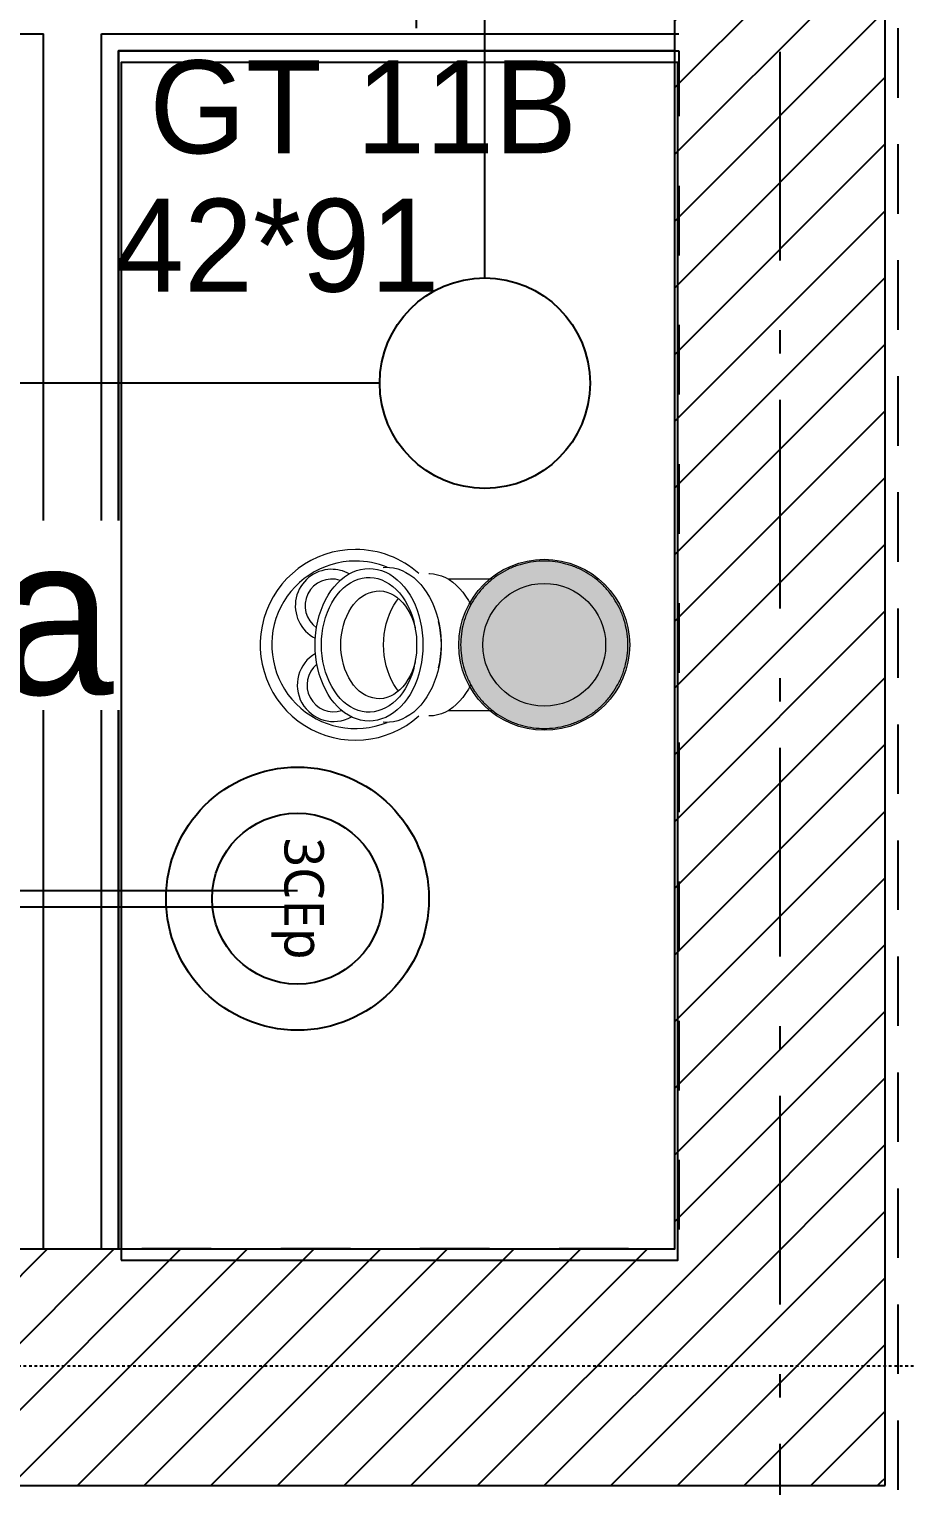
# Model space of a CAD drawing. Header units: centimetres. Extents: x 2191 to 12545, y -680 to 18662.
# Drawn here: x 9745.4 to 9812, y 4282.3 to 4393 of the extents above; entities that cross this region are included whole.
import ezdxf

# ---------------------------------------------------------------- set-up
doc = ezdxf.new("R2010")
doc.units = ezdxf.units.CM
for name, pattern in [('ISO-03', [1.5, 0.6, -0.9]), ('Style de ligne -1', [0.41664, 0.20828, -0.20836]), ('Style de ligne -11', [0.347222, 0.20828, -0.138942]), ('Style de ligne -6', [1.04164, 0.625, -0.20828, 0.06943, -0.13893]), ('VW-01', [0.41656, 0.20828, -0.20828])]:
    doc.linetypes.add(name, pattern=pattern)
for name, color, linetype in [('B Aménagement intérieur', 252, 'Continuous'), ('B GÈnÈral_Hatch', 252, 'Continuous'), ('B Général', 252, 'Continuous'), ('C ANNOTATIONS-axes horizontaux', 252, 'Style de ligne -1'), ('C ANNOTATIONS-niveaux', 252, 'Continuous'), ('C ANNOTATIONS-prestations', 252, 'Continuous'), ('C ANNOTATIONS-textes-numérotation gaine', 252, 'ISO-03'), ('F REMPLISSAGE-vert clair', 252, 'Continuous'), ('F REMPLISSAGE-vert foncé', 252, 'Continuous'), ('prlm-CHAUFF', 4, 'Continuous'), ('prlm-EAU-CHU', 42, 'Continuous'), ('prlm-EAU-EUEV', 25, 'Continuous'), ('prlm-GT', 242, 'Continuous'), ('prlm-VMC', 93, 'Continuous')]:
    doc.layers.add(name, color=color, linetype=linetype)
doc.layers.add('prlm-ELEC-CFO', color=1, linetype='Continuous', lineweight=25)
doc.styles.add('Eurostile', font='Eurosti.TTF')
doc.styles.add('prlm-chauff', font='trebucbi.ttf', dxfattribs={"height": 18})
doc.styles.add('prlm-elec-cfo', font='comic.ttf', dxfattribs={"height": 12})
pattern_1 = [(45, (0, 0), (2.4253472, -2.6458333), [])]

# ---------------------------------------------------------------- blocks, each defined once
blk = doc.blocks.new('A 70.Groupe-10-1')
at = {"layer": 'B Général', "linetype": 'Style de ligne -11', "ltscale": 25.4}
blk.add_line((2145.67, -1173.93), (2145.67, 946.07), dxfattribs=at)
blk = doc.blocks.new('B 70.VMC')
at = {"layer": 'B Général', "linetype": 'Style de ligne -1', "ltscale": 25.4}
blk.add_line((0, 10.77), (0, 17), dxfattribs=at)
at = {"layer": 'B Général', "linetype": 'Continuous', "flags": 128}
blk.add_lwpolyline([(0, 10.77), (-8.34, -6.52), (8.34, -6.52)], close=True, dxfattribs=at)
at = {"layer": 'C ANNOTATIONS-prestations', "insert": (-7.15, -7.39), "char_height": 4.706, "attachment_point": 1, "line_spacing_factor": 0.894142, "style": 'Eurostile'}
blk.add_mtext('VMC', dxfattribs=at)
blk = doc.blocks.new('B 70.T2 S105 (2D)')
at = {"layer": 'B Général', "linetype": 'Continuous'}
for p, q in [((324.41, -291.51), (324.41, -200.44)), ((324.41, -200.44), (367.05, -200.44))]:
    blk.add_line(p, q, dxfattribs=at)
at = {"layer": 'F REMPLISSAGE-vert clair'}
for p, q in [((278.41, -199.14), (318.71, -199.14)), ((318.71, -291.51), (318.71, -199.14)), ((323.11, -291.51), (323.11, -199.14)), ((323.11, -199.14), (367.05, -199.14))]:
    blk.add_line(p, q, dxfattribs=at)
at = {"layer": 'F REMPLISSAGE-vert foncé'}
for p, q in [((278.41, -199.14), (318.71, -199.14)), ((318.71, -291.51), (318.71, -199.14)), ((323.11, -291.51), (323.11, -199.14)), ((323.11, -199.14), (367.05, -199.14))]:
    blk.add_line(p, q, dxfattribs=at)
at = {"layer": 'F REMPLISSAGE-vert foncé', "linetype": 'Continuous'}
for p, q in [((324.41, -291.51), (324.41, -200.44)), ((324.41, -200.44), (367.05, -200.44))]:
    blk.add_line(p, q, dxfattribs=at)
at = {"layer": 'B Général', "rotation": 180}
blk.add_blockref('B 70.VMC', (347.05, -182.67), dxfattribs=at)
blk = doc.blocks.new('B 70.Groupe-29-1')
at = {"layer": 'C ANNOTATIONS-textes-numérotation gaine', "linetype": 'VW-01', "ltscale": 25.4, "flags": 128}
blk.add_lwpolyline([(9752.16, 4391.4), (9794.8, 4391.4), (9794.8, 4300.33), (9752.16, 4300.33)], close=True, dxfattribs=at)
at = {"layer": 'C ANNOTATIONS-textes-numérotation gaine', "insert": (9751.89, 4390.67), "char_height": 7.059, "width": 42.9111, "attachment_point": 1, "line_spacing_factor": 0.894142, "style": 'Eurostile'}
blk.add_mtext(' GT 11B\\P42*91', dxfattribs=at)
blk = doc.blocks.new('B 70.Groupe-32-1')
at = {"layer": 'B Général', "linetype": 'Style de ligne -11', "ltscale": 25.4}
blk.add_line((2145.67, -1173.93), (2145.67, 946.07), dxfattribs=at)
blk = doc.blocks.new('xi.3cep130-200')
at = {"layer": 'prlm-CHAUFF', "color": 0}
for radius in [10, 6.5]:
    blk.add_circle((0, 0), radius, dxfattribs=at)
at = {"layer": 'prlm-CHAUFF', "color": 0, "insert": (0, 0), "char_height": 3, "width": 9.7815, "attachment_point": 5, "style": 'prlm-chauff'}
blk.add_mtext('\\pxqc;3CEp', dxfattribs=at)
blk = doc.blocks.new('xi.chu')
at = {"layer": 'prlm-EAU-EUEV', "linetype": 'ByBlock', "lineweight": 5}
blk.add_hatch(color=0, dxfattribs=at).paths.add_polyline_path([(6.5, 0, 1), (-6.5, 0, 1)])
at = {"layer": 'prlm-EAU-EUEV', "color": 0, "linetype": 'ByBlock', "lineweight": 5}
blk.add_circle((0, 0), 6.5, dxfattribs=at)
blk = doc.blocks.new('xi.btuni1')
at = {"layer": 'prlm-EAU-CHU', "color": 0, "linetype": 'Continuous', "lineweight": 15}
for p, q in [((7.31, 5), (3.93, 5)), ((3.93, -5), (7.31, -5))]:
    blk.add_line(p, q, dxfattribs=at)
at = {"layer": 'prlm-EAU-CHU', "color": 0, "linetype": 'Continuous', "lineweight": 15, "flags": 128}
for points in [[(12.25, -5.89), (12.1, -5.9), (11.78, -5.89), (11.46, -5.85), (11.14, -5.77), (10.82, -5.65), (10.52, -5.5), (10.22, -5.32), (9.93, -5.11), (9.66, -4.87), (9.4, -4.59), (9.16, -4.29), (8.93, -3.96), (8.72, -3.61), (8.54, -3.24), (8.37, -2.85), (8.22, -2.44), (8.1, -2.02), (8, -1.58), (7.93, -1.14), (7.88, -0.68), (7.85, -0.23), (7.85, 0.23), (7.88, 0.68), (7.93, 1.14), (8, 1.58), (8.1, 2.02), (8.22, 2.44), (8.37, 2.85), (8.54, 3.24), (8.72, 3.61), (8.93, 3.96), (9.16, 4.29), (9.4, 4.59), (9.66, 4.87), (9.93, 5.11), (10.22, 5.32), (10.52, 5.5), (10.82, 5.65), (11.14, 5.77), (11.46, 5.85), (11.78, 5.89), (12.1, 5.9), (12.25, 5.89)], [(17.43, 0), (17.42, -0.46), (17.38, -0.91), (17.32, -1.35), (17.23, -1.79), (17.12, -2.22), (16.98, -2.63), (16.83, -3.03), (16.65, -3.41), (16.45, -3.77), (16.23, -4.1), (15.99, -4.41), (15.74, -4.69), (15.47, -4.95), (15.19, -5.17), (14.9, -5.36), (14.6, -5.52), (14.29, -5.64), (13.97, -5.73), (13.65, -5.78), (13.33, -5.8), (13.01, -5.78), (12.69, -5.73), (12.37, -5.64), (12.06, -5.52), (11.76, -5.36), (11.47, -5.17), (11.19, -4.95), (10.92, -4.69), (10.67, -4.41), (10.43, -4.1), (10.21, -3.77), (10.01, -3.41), (9.83, -3.03), (9.67, -2.63), (9.54, -2.22), (9.43, -1.79), (9.34, -1.35), (9.28, -0.91), (9.24, -0.46), (9.23, 0), (9.24, 0.46), (9.28, 0.91), (9.34, 1.35), (9.43, 1.79), (9.54, 2.22), (9.67, 2.63), (9.83, 3.03), (10.01, 3.41), (10.21, 3.77), (10.43, 4.1), (10.67, 4.41), (10.92, 4.69), (11.19, 4.95), (11.47, 5.17), (11.76, 5.36), (12.06, 5.52), (12.37, 5.64), (12.69, 5.73), (13.01, 5.78), (13.33, 5.8), (13.65, 5.78), (13.97, 5.73), (14.29, 5.64), (14.6, 5.52), (14.9, 5.36), (15.19, 5.17), (15.47, 4.95), (15.74, 4.69), (15.99, 4.41), (16.23, 4.1), (16.45, 3.77), (16.65, 3.41), (16.83, 3.03), (16.98, 2.63), (17.12, 2.22), (17.23, 1.79), (17.32, 1.35), (17.38, 0.91), (17.42, 0.46), (17.43, 0)], [(5.62, 3.07), (5.77, 3.37), (5.98, 3.7), (6.2, 4.01), (6.44, 4.29), (6.69, 4.54), (6.95, 4.76), (7.23, 4.96), (7.52, 5.11), (7.82, 5.24), (8.12, 5.33), (8.43, 5.39), (8.74, 5.41), (8.77, 5.41)], [(16.95, 0), (16.94, -0.43), (16.9, -0.85), (16.84, -1.27), (16.75, -1.68), (16.64, -2.08), (16.5, -2.47), (16.35, -2.84), (16.17, -3.18), (15.97, -3.51), (15.75, -3.81), (15.52, -4.08), (15.27, -4.33), (15.01, -4.54), (14.73, -4.72), (14.45, -4.87), (14.16, -4.99), (13.86, -5.07), (13.56, -5.11), (13.25, -5.12), (12.95, -5.1), (12.65, -5.03), (12.35, -4.93), (12.07, -4.8), (11.79, -4.64), (11.52, -4.44), (11.26, -4.21), (11.02, -3.95), (10.79, -3.66), (10.59, -3.35), (10.4, -3.01), (10.23, -2.65), (10.08, -2.28), (9.96, -1.89), (9.86, -1.48), (9.79, -1.07), (9.73, -0.64), (9.71, -0.21), (9.71, 0.21), (9.73, 0.64), (9.79, 1.07), (9.86, 1.48), (9.96, 1.89), (10.08, 2.28), (10.23, 2.65), (10.4, 3.01), (10.59, 3.35), (10.79, 3.66), (11.02, 3.95), (11.26, 4.21), (11.52, 4.44), (11.79, 4.64), (12.07, 4.8), (12.35, 4.93), (12.65, 5.03), (12.95, 5.1), (13.25, 5.12), (13.56, 5.11), (13.86, 5.07), (14.16, 4.99), (14.45, 4.87), (14.73, 4.72), (15.01, 4.54), (15.27, 4.33), (15.52, 4.08), (15.75, 3.81), (15.97, 3.51), (16.17, 3.18), (16.35, 2.84), (16.5, 2.47), (16.64, 2.08), (16.75, 1.68), (16.84, 1.27), (16.9, 0.85), (16.94, 0.43), (16.95, 0)], [(9.81, 1.21), (9.83, 1.32), (9.93, 1.68), (10.06, 2.02), (10.2, 2.35), (10.37, 2.65), (10.55, 2.93), (10.76, 3.19), (10.98, 3.42), (11.21, 3.61), (11.45, 3.78), (11.71, 3.91), (11.97, 4.01), (12.24, 4.07), (12.51, 4.1), (12.78, 4.09), (13.05, 4.04), (13.32, 3.96), (13.58, 3.85), (13.83, 3.7), (14.07, 3.52), (14.29, 3.31), (14.51, 3.06), (14.7, 2.8), (14.88, 2.5), (15.03, 2.19), (15.16, 1.85), (15.28, 1.5), (15.36, 1.14), (15.43, 0.76), (15.47, 0.38), (15.48, 0)], [(11.1, 3.52), (11.25, 3.31), (11.45, 3.01), (11.62, 2.69), (11.78, 2.34), (11.91, 1.98), (12.02, 1.6), (12.11, 1.21), (12.17, 0.81), (12.21, 0.41), (12.22, 0)], [(15.48, 0), (15.47, -0.38), (15.43, -0.76), (15.36, -1.14), (15.28, -1.5), (15.16, -1.85), (15.03, -2.19), (14.88, -2.5), (14.7, -2.8), (14.51, -3.06), (14.29, -3.31), (14.07, -3.52), (13.83, -3.7), (13.58, -3.85), (13.32, -3.96), (13.05, -4.04), (12.78, -4.09), (12.51, -4.1), (12.24, -4.07), (11.97, -4.01), (11.71, -3.91), (11.45, -3.78), (11.21, -3.61), (10.98, -3.42), (10.76, -3.19), (10.55, -2.93), (10.37, -2.65), (10.2, -2.35), (10.06, -2.02), (9.93, -1.68), (9.83, -1.32), (9.81, -1.21)], [(12.22, 0), (12.21, -0.41), (12.17, -0.81), (12.11, -1.21), (12.02, -1.6), (11.91, -1.98), (11.78, -2.34), (11.62, -2.69), (11.45, -3.01), (11.25, -3.31), (11.1, -3.52)], [(8.77, -5.41), (8.74, -5.41), (8.43, -5.39), (8.12, -5.33), (7.82, -5.24), (7.52, -5.11), (7.23, -4.96), (6.95, -4.76), (6.69, -4.54), (6.44, -4.29), (6.2, -4.01), (5.98, -3.7), (5.77, -3.37), (5.62, -3.07)]]:
    blk.add_lwpolyline(points, dxfattribs=at)
at = {"layer": 'prlm-EAU-CHU', "color": 0, "linetype": 'Continuous', "lineweight": 15}
blk.add_circle((0, 0), 4.67, dxfattribs=at)
for centre, radius, start, end in [((14.36, 0), 7.25, 270, 131.7371), ((0, 0), 6.36, 116.3941, 123.6059), ((0, 0), 6.36, 108.6059, 116.3941), ((0, 0), 6.36, 101.3941, 108.6059), ((0, 0), 6.36, 93.6059, 101.3941), ((0, 0), 6.36, 86.3941, 93.6059), ((0, 0), 6.36, 78.6059, 86.3941), ((0, 0), 6.36, 71.3941, 78.6059), ((0, 0), 6.36, 63.6059, 71.3941), ((0, 0), 6.36, 56.3941, 63.6059), ((14.36, 0), 6.37, 270, 112.2507), ((16.02, 3.06), 2.77, 299.9419, 119.0219), ((0, 0), 6.36, 131.3941, 138.6059), ((0, 0), 6.36, 123.6059, 131.3941), ((0, 0), 6.36, 48.6059, 56.3941), ((0, 0), 6.36, 41.3941, 48.6059), ((16.02, 3.06), 2.03, 308.8526, 107.3781), ((0, 0), 6.36, 146.3941, 153.6059), ((0, 0), 6.36, 138.6059, 146.3941), ((0, 0), 6.36, 33.6059, 41.3941), ((0, 0), 6.36, 26.3941, 33.6059), ((0, 0), 6.36, 153.6059, 161.3941), ((0, 0), 6.36, 18.6059, 26.3941), ((0, 0), 6.36, 168.6059, 176.3941), ((0, 0), 6.36, 161.3941, 168.6059), ((0, 0), 6.36, 11.3941, 18.6059), ((0, 0), 6.36, 3.6059, 11.3941), ((15.34, 0), 7.51, 166.4411, 193.5589), ((0, 0), 6.36, 176.3941, 183.6059), ((0, 0), 6.36, 356.3941, 3.6059), ((0, 0), 6.36, 183.6059, 191.3941), ((0, 0), 6.36, 348.6059, 356.3941), ((16.17, -2.97), 2.77, 271.4166, 63.2955), ((0, 0), 6.36, 191.3941, 198.6059), ((0, 0), 6.36, 198.6059, 206.3941), ((0, 0), 6.36, 333.6059, 341.3941), ((0, 0), 6.36, 341.3941, 348.6059), ((16.17, -2.97), 2.03, 251.5467, 55.3261), ((0, 0), 6.36, 206.3941, 213.6059), ((0, 0), 6.36, 326.3941, 333.6059), ((0, 0), 6.36, 213.6059, 221.3941), ((0, 0), 6.36, 221.3941, 228.6059), ((0, 0), 6.36, 311.3941, 318.6059), ((0, 0), 6.36, 318.6059, 326.3941), ((0, 0), 6.36, 228.6059, 236.3941), ((0, 0), 6.36, 236.3941, 243.6059), ((0, 0), 6.36, 296.3941, 303.6059), ((0, 0), 6.36, 303.6059, 311.3941), ((14.36, 0), 7.25, 228.2629, 270), ((16.17, -2.97), 2.77, 241.1481, 271.4166), ((0, 0), 6.36, 243.6059, 251.3941), ((0, 0), 6.36, 251.3941, 258.6059), ((0, 0), 6.36, 258.6059, 266.3941), ((0, 0), 6.36, 266.3941, 273.6059), ((0, 0), 6.36, 273.6059, 281.3941), ((0, 0), 6.36, 281.3941, 288.6059), ((0, 0), 6.36, 288.6059, 296.3941), ((14.36, 0), 6.37, 247.7493, 270)]:
    blk.add_arc(centre, radius, start, end, dxfattribs=at)

msp = doc.modelspace()

# ---------------------------------------------------------------- hatches: boundary and pattern name
at = {"layer": 'B GÈnÈral_Hatch', "linetype": 'Continuous'}
h = msp.add_hatch(dxfattribs=at)
h.set_pattern_fill('50_BETON', color=256, style=0, pattern_type=2)
h.set_pattern_definition(pattern_1)
h.paths.add_polyline_path([(9794.48, 5118.34), (9794.48, 4300.32), (9810.48, 4282.32), (9810.48, 5118.34)])
h = msp.add_hatch(dxfattribs=at)
h.set_pattern_fill('50_BETON', color=256, style=0, pattern_type=2)
h.set_pattern_definition(pattern_1)
h.paths.add_polyline_path([(9810.48, 4282.32), (9794.48, 4300.32), (9535.1, 4300.3), (9535.1, 4282.3)])

# ---------------------------------------------------------------- linework, layer by layer
at = {"layer": 'B Général', "linetype": 'Continuous', "lineweight": 18}
for p, q in [((9810.48, 4282.32), (9810.48, 5118.34)), ((9794.48, 4300.32), (9794.48, 4883.39)), ((9535.1, 4300.3), (9794.48, 4300.32)), ((9535.1, 4282.3), (9810.48, 4282.32))]:
    msp.add_line(p, q, dxfattribs=at)
at = {"layer": 'B Général', "linetype": 'Continuous'}
for p, q in [((9810.48, 4282.32), (9810.48, 5118.34)), ((9794.48, 4300.32), (9794.48, 4883.39)), ((9535.1, 4300.3), (9794.48, 4300.32)), ((9535.1, 4282.3), (9810.48, 4282.32))]:
    msp.add_line(p, q, dxfattribs=at)
at = {"layer": 'C ANNOTATIONS-axes horizontaux'}
msp.add_line((12370.81, 4291.39), (2960.81, 4291.39), dxfattribs=at)
msp.add_line((12370.81, 4291.39), (2960.81, 4291.39), dxfattribs=at)
at = {"layer": 'C ANNOTATIONS-niveaux', "linetype": 'Style de ligne -6', "ltscale": 25.4, "flags": 128}
msp.add_lwpolyline([(9745.56, 5820.39), (9745.56, 5736.89), (9802.48, 5687.89), (9802.48, 3085.39)], dxfattribs=at)
msp.add_lwpolyline([(9745.56, 5820.39), (9745.56, 5736.89), (9802.48, 5687.89), (9802.48, 3085.39)], dxfattribs=at)
at = {"layer": 'prlm-CHAUFF', "ltscale": 50}
for p, q in [((9732.15, 4327.57), (9765.78, 4327.57)), ((9732.15, 4326.32), (9765.78, 4326.32))]:
    msp.add_line(p, q, dxfattribs=at)
at = {"layer": 'prlm-GT'}
msp.add_lwpolyline([(9752.16, 4300.33), (9794.48, 4300.33), (9794.48, 4391.4), (9752.16, 4391.4)], close=True, dxfattribs=at)
at = {"layer": 'prlm-VMC'}
for points in [[(9780.03, 4374.13), (9780.03, 4398.4)], [(9772.03, 4366.13), (9685.43, 4366.13)]]:
    msp.add_lwpolyline(points, dxfattribs=at)
msp.add_circle((9780.03, 4366.13), 8, dxfattribs=at)

# ---------------------------------------------------------------- block references
at = {"layer": 'B Aménagement intérieur'}
msp.add_blockref('B 70.T2 S105 (2D)', (9427.75, 4591.84), dxfattribs=at)
at = {"layer": 'B Général'}
for name in ['A 70.Groupe-10-1', 'B 70.Groupe-32-1']:
    msp.add_blockref(name, (7665.81, 4459.32), dxfattribs=at)
at = {"layer": 'C ANNOTATIONS-textes-numérotation gaine'}
msp.add_blockref('B 70.Groupe-29-1', (0, 0), dxfattribs=at)
at = {"layer": 'prlm-CHAUFF', "rotation": 269.9999971846025}
msp.add_blockref('xi.3cep130-200', (9765.78, 4326.94), dxfattribs=at)
at = {"layer": 'prlm-EAU-CHU', "rotation": 180}
msp.add_blockref('xi.btuni1', (9784.55, 4346.24), dxfattribs=at)
at = {"layer": 'prlm-EAU-EUEV'}
msp.add_blockref('xi.chu', (9784.55, 4346.24), dxfattribs=at)

# ---------------------------------------------------------------- next in the draw order: texts
at = {"layer": 'prlm-ELEC-CFO', "lineweight": 20, "insert": (9740.63, 4348.39), "char_height": 12, "attachment_point": 5, "line_spacing_factor": 0.8, "style": 'prlm-elec-cfo', "bg_fill": 3, "box_fill_scale": 1.1, "bg_fill_color": 256, "bg_fill_transparency": 0}
msp.add_mtext('uta', dxfattribs=at)

# ---------------------------------------------------------------- next in the draw order: linework, layer by layer
at = {"layer": 'prlm-GT'}
msp.add_lwpolyline([(9752.37, 4299.45), (9794.7, 4299.45), (9794.7, 4390.52), (9752.37, 4390.52)], close=True, dxfattribs=at)

doc.saveas('drawing.dxf')
